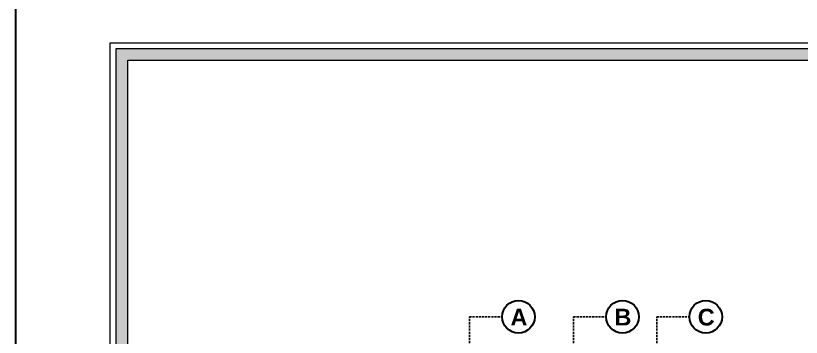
# Model space of a CAD drawing. Header units: millimetres. Extents: x 56222 to 3066687, y -650199 to -121287.
# Drawn here: x 133149.7 to 133337.7, y -184555.2 to -184478.2 of the extents above; entities that cross this region are included whole.
import ezdxf

# ---------------------------------------------------------------- set-up
doc = ezdxf.new("R2010")
doc.units = ezdxf.units.MM
doc.header["$MEASUREMENT"] = 0
doc.linetypes.add('00 . GROUND FLOOR$0$DASHED', pattern=[0.75, 0.5, -0.25])
doc.linetypes.add('DASHEDX2', pattern=[1.5, 1, -0.5])
for name, color, linetype, lineweight in [('DIM.', 250, 'Continuous', 13), ('Dimension', 10, 'DASHEDX2', 20), ('FURNITURE-1', 252, 'Continuous', 13), ('TILE', 14, 'Continuous', 9)]:
    doc.layers.add(name, color=color, linetype=linetype, lineweight=lineweight)
doc.styles.get("Standard").update_dxf_attribs({"font": 'arial.ttf', "height": 6})

msp = doc.modelspace()

# ---------------------------------------------------------------- hatches: boundary and pattern name
at = {"layer": 'Dimension', "linetype": 'Continuous', "true_color": 0xd39e00}
h = msp.add_hatch(color=42, dxfattribs=at)
h.paths.add_polyline_path([(133173.692, -184486.056), (133173.692, -184766.757), (133572.484, -184766.757), (133572.484, -184486.056)])
h.paths.add_polyline_path([(133176.491, -184488.855), (133569.686, -184488.855), (133569.686, -184763.958), (133176.491, -184763.958)], flags=16)

# ---------------------------------------------------------------- linework, layer by layer
at = {"layer": 'Dimension', "color": 42, "linetype": 'Continuous', "true_color": 0xd39e00}
for points in [[(133172.293, -184484.657), (133573.884, -184484.657), (133573.884, -184768.156), (133172.293, -184768.156)], [(133173.692, -184486.056), (133572.484, -184486.056), (133572.484, -184766.757), (133173.692, -184766.757)], [(133176.491, -184488.855), (133569.686, -184488.855), (133569.686, -184763.958), (133176.491, -184763.958)]]:
    msp.add_lwpolyline(points, close=True, dxfattribs=at)
at = {"layer": 'FURNITURE-1', "color": 252, "linetype": '00 . GROUND FLOOR$0$DASHED', "lineweight": 25, "true_color": 0x939598}
for points in [[(133258.256, -184593.346), (133258.256, -184550.277), (133266.1, -184550.277)], [(133283.149, -184593.346), (133283.149, -184550.277), (133290.993, -184550.277)], [(133303.066, -184593.346), (133303.066, -184550.277), (133310.91, -184550.277)]]:
    msp.add_lwpolyline(points, dxfattribs=at)
at = {"layer": 'FURNITURE-1', "color": 1, "linetype": 'ByBlock', "lineweight": 30}
for centre in [(133269.993, -184550.277), (133294.886, -184550.277), (133314.802, -184550.277)]:
    msp.add_circle(centre, 3.897, dxfattribs=at)
at = {"layer": 'TILE', "color": 1, "lineweight": 30}
msp.add_lwpolyline([(133149.693, -184297.557), (134371.584, -184302.616), (134371.584, -184802.923), (133149.693, -184797.864)], close=True, dxfattribs=at)

# ---------------------------------------------------------------- texts
at = {"layer": 'DIM.', "color": 1, "char_height": 4, "attachment_point": 3}
for s, insert in [('{\\fArial|b1|i0|c0|p34;A}', (133272.123, -184548.354)), ('{\\fArial|b1|i0|c0|p34;B}', (133297.015, -184548.354)), ('{\\fArial|b1|i0|c0|p34;C}', (133316.932, -184548.354))]:
    msp.add_mtext_dynamic_manual_height_columns(s, width=81.87572, gutter_width=1.128, heights=[0], dxfattribs=dict(at, insert=insert))

doc.saveas('drawing.dxf')
